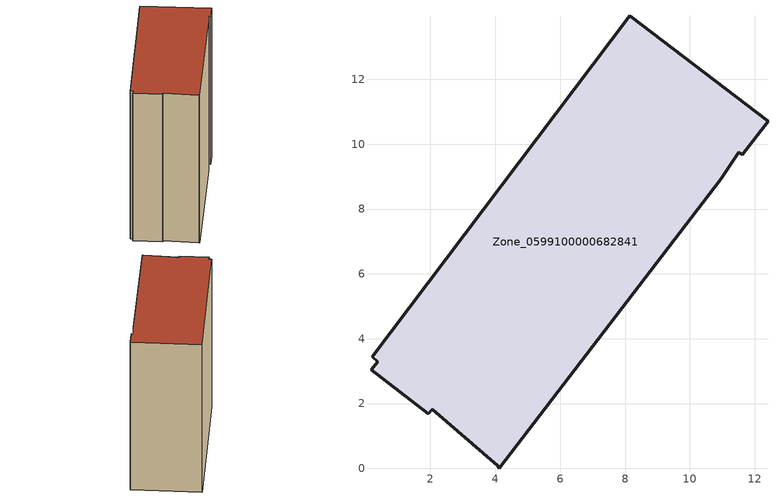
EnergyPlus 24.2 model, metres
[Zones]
Zone_0599100000682841
 floor ground (C_G): 0.18,3.04 0.37,3.29 0.2,3.44 8.14,13.97 12.41,10.7 11.61,9.67 11.5,9.75 10.95,8.92 4.12,0 4.07,0.08 2.05,1.83 1.94,1.68 z0
 wall outside (C_F): 11.5,9.75 11.61,9.67 12.41,10.7 8.14,13.97 0.2,3.44 0.37,3.29 0.18,3.04 1.94,1.68 2.05,1.83 4.07,0.08 4.12,0 10.95,8.92 11.5,9.75 z0:12.51
 roof outside (C_R): 0.37,3.29 0.18,3.04 1.94,1.68 2.05,1.83 4.07,0.08 4.12,0 10.95,8.92 11.5,9.75 11.61,9.67 12.41,10.7 8.14,13.97 0.2,3.44 z12.51
[BUILDING]
Pand.0599100000682841: North Axis=0; Terrain=City; Loads Convergence Tolerance Value=0.04; Temperature Convergence Tolerance Value=0.4; Solar Distribution=FullExterior; Maximum Number of Warmup Days=25; Minimum Number of Warmup Days=1
[Site:Location]
Rotterdam.The.Hague.AP_ZH_NLD Design_Conditions: Latitude=51.96; Longitude=4.45; Time Zone=1; Elevation=-4.5
[SITE:GROUNDTEMPERATURE:BUILDINGSURFACE]
18, 18, 18, 18, 18, 18, 18, 18, 18, 18, 18, 18
[MATERIAL] Thermal Absorptance=0.9; Solar Absorptance=0.7; Visible Absorptance=0.7
Name | Roughness | Thickness | Conductivity | Density | Specific Heat
G.TI.1946 | MediumSmooth | 0.15 | 1 | 540 | 1210
F.TI.1946 | Rough | 0.3 | 0.857143 | 1920 | 840
R.TI.1946 | MediumRough | 0.2 | 0.1 | 1500 | 1000
[CONSTRUCTION]
C_G: G.TI.1946
C_F: F.TI.1946
C_R: R.TI.1946
[ZONE]
Zone_0599100000682841: Type=1; Multiplier=1; Ceiling Height=Autocalculate; Volume=Autocalculate; Floor Area=autocalculate; Part of Total Floor Area=Yes
[ZONEINFILTRATION:DESIGNFLOWRATE]
Infil_Zone_0599100000682841: Zone or ZoneList or Space or SpaceList=Zone_0599100000682841; Schedule=AlwaysOn; Design Flow Rate Calculation Method=Flow/Area; Flow Rate per Floor Area=0.003; Constant Term Coefficient=1; Temperature Term Coefficient=0; Velocity Term Coefficient=0; Velocity Squared Term Coefficient=0
[HVACTEMPLATE:ZONE:IDEALLOADSAIRSYSTEM]
Zone_0599100000682841: Maximum Heating Supply Air Temperature=50; Minimum Cooling Supply Air Temperature=13; Maximum Heating Supply Air Humidity Ratio=0.0156; Minimum Cooling Supply Air Humidity Ratio=0.0077; Heating Limit=NoLimit; Cooling Limit=NoLimit; Dehumidification Control Type=ConstantSensibleHeatRatio; Cooling Sensible Heat Ratio=0.7; Dehumidification Setpoint=60; Humidification Control Type=None; Humidification Setpoint=30; Outdoor Air Method=None; Outdoor Air Flow Rate per Person=0.00944; Outdoor Air Flow Rate per Zone Floor Area=0; Outdoor Air Flow Rate per Zone=0; Demand Controlled Ventilation Type=None; Outdoor Air Economizer Type=NoEconomizer; Heat Recovery Type=None; Sensible Heat Recovery Effectiveness=0.7; Latent Heat Recovery Effectiveness=0.65
[ZONECONTROL:THERMOSTAT]
ThermostatControl_Zone_0599100000682841: Zone or ZoneList=Zone_0599100000682841; Control Type Schedule=DualSetpointControlType; Control 1=Thermostat_Zone_0599100000682841; Temperature Difference Between Cutout And Setpoint=0
[THERMOSTATSETPOINT:DUALSETPOINT]
Thermostat_Zone_0599100000682841: Heating Setpoint Temperature Schedule=HeatingSetpoint_Zone_0599100000682841; Cooling Setpoint Temperature Schedule=CoolingSetpoint_Zone_0599100000682841
[SCHEDULE:COMPACT]
HeatingSetpoint_Zone_0599100000682841: Through: 12/31, For: AllDays, Until: 24:00, 21
CoolingSetpoint_Zone_0599100000682841: Through: 12/31, For: AllDays, Until: 24:00, 24
DualSetpointControlType: Through: 12/31, For: AllDays, Until: 24:00, 4
AlwaysOn: Through: 12/31, For: AllDays, Until: 24:00, 1
